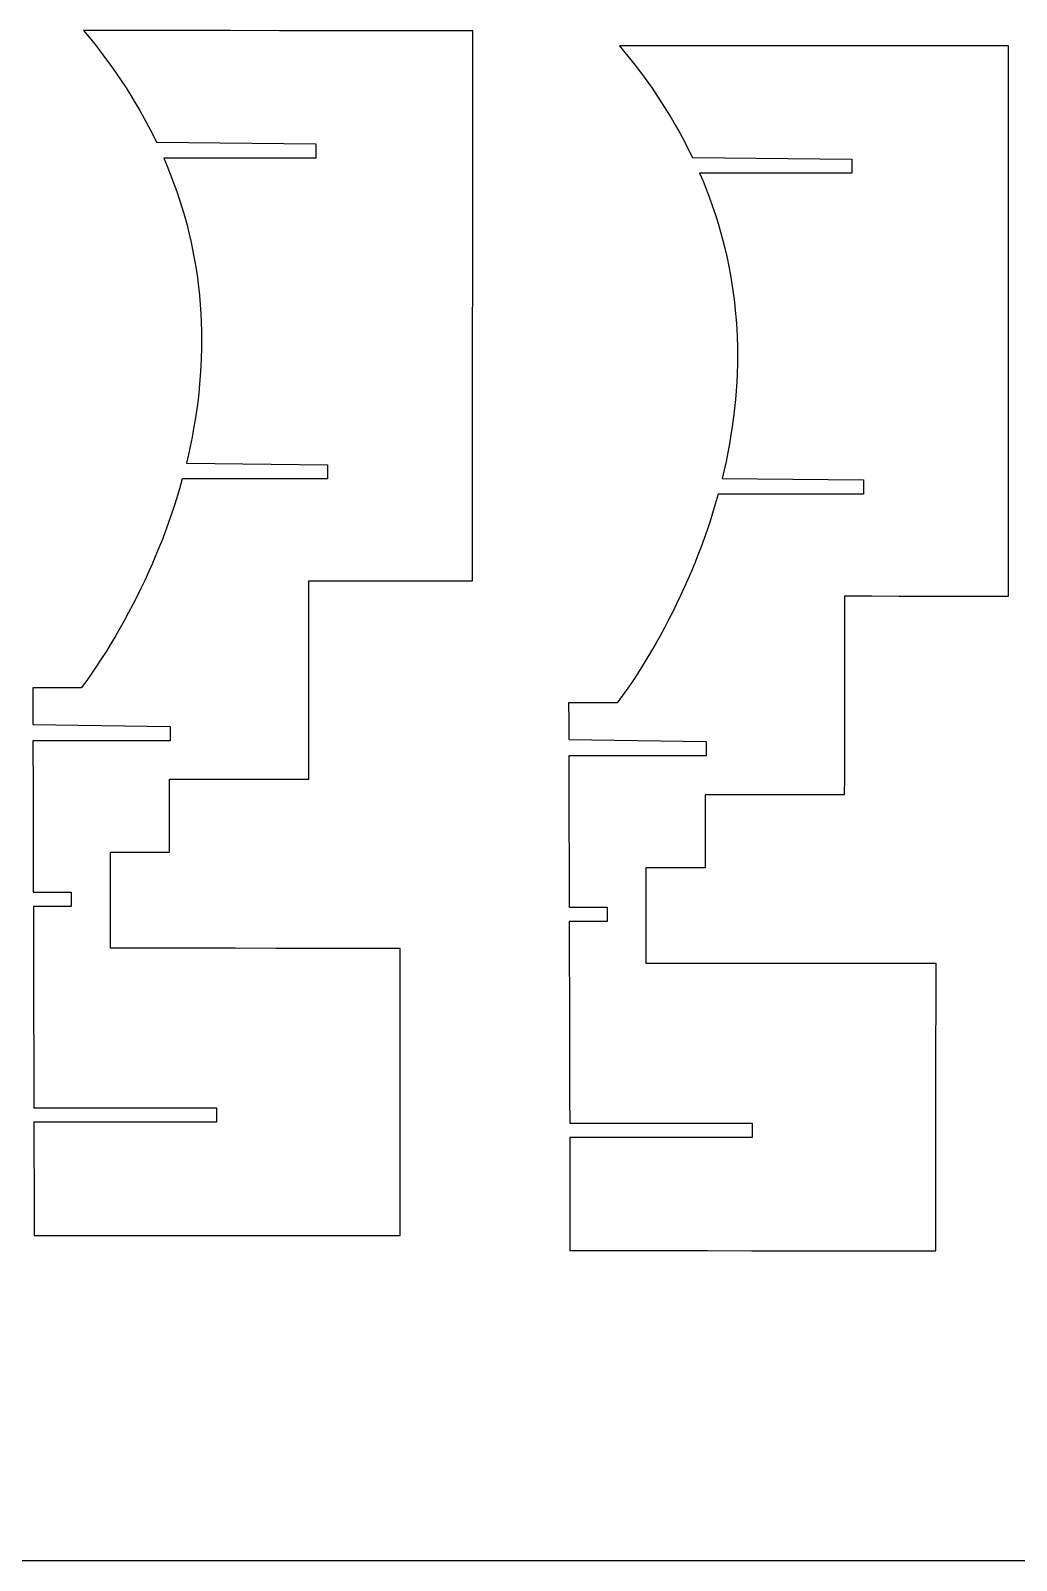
# Model space of a CAD drawing. Extents: x -508 to 692, y -87 to 513.
# Drawn here: x -205.1 to -14, y -87.1 to 209.4 of the extents above; entities that cross this region are included whole.
import ezdxf

# ---------------------------------------------------------------- set-up
doc = ezdxf.new("R2010")
doc.units = 0
doc.layers.add('Capa_1', color=7, linetype='CONTINUOUS')

msp = doc.modelspace()

# ---------------------------------------------------------------- linework, layer by layer
at = {"layer": 'Capa_1', "color": 7}
for p, q in [((-192.430138, 209.374967), (-194.816679, 209.375532)), ((-194.816679, 209.375532), (-193.759404, 208.099887)), ((-193.759404, 208.099887), (-192.600176, 206.658084)), ((-190.043949, 209.373556), (-192.430138, 209.374967)), ((-185.270865, 209.370734), (-190.043949, 209.373556)), ((-175.680954, 209.3665), (-185.270865, 209.370734)), ((-166.346101, 209.3619), (-175.680954, 209.3665)), ((-156.863435, 209.356961), (-166.346101, 209.3619)), ((-147.674279, 209.352022), (-156.863435, 209.356961)), ((-138.486535, 209.348128), (-147.674279, 209.352022)), ((-128.67896, 209.343189), (-138.486535, 209.348128)), ((-124.026879, 209.340367), (-128.67896, 209.343189)), ((-119.374446, 209.338391), (-124.026879, 209.340367)), ((-119.376986, 204.376924), (-119.374446, 209.338391)), ((-192.600176, 206.658084), (-191.603932, 205.379265)), ((-191.603932, 205.379265), (-190.546304, 203.976973)), ((-88.556423, 206.434381), (-90.942964, 206.435792)), ((-90.942964, 206.435792), (-89.885689, 205.160148)), ((-89.885689, 205.160148), (-88.726462, 203.718345)), ((-86.170234, 206.433816), (-88.556423, 206.434381)), ((-81.39715, 206.430994), (-86.170234, 206.433816)), ((-71.807239, 206.426055), (-81.39715, 206.430994)), ((-62.472387, 206.422189), (-71.807239, 206.426055)), ((-52.98972, 206.41725), (-62.472387, 206.422189)), ((-43.800564, 206.412311), (-52.98972, 206.41725)), ((-34.61282, 206.408416), (-43.800564, 206.412311)), ((-24.805245, 206.403478), (-34.61282, 206.408416)), ((-20.153164, 206.400655), (-24.805245, 206.403478)), ((-15.500731, 206.39868), (-20.153164, 206.400655)), ((-15.503215, 201.436508), (-15.500731, 206.39868)), ((-190.546304, 203.976973), (-189.543357, 202.603609)), ((-189.543357, 202.603609), (-188.50866, 201.136759)), ((-119.379526, 199.414399), (-119.376986, 204.376924)), ((-88.726462, 203.718345), (-87.730217, 202.43882)), ((-87.730217, 202.43882), (-86.672589, 201.037234)), ((-188.50866, 201.136759), (-187.547693, 199.725648)), ((-187.547693, 199.725648), (-186.595899, 198.27679)), ((-119.384465, 189.786741), (-119.379526, 199.414399)), ((-86.672589, 201.037234), (-85.669642, 199.66387)), ((-85.669642, 199.66387), (-84.634945, 198.19702)), ((-15.50567, 196.474688), (-15.503215, 201.436508)), ((-186.595899, 198.27679), (-185.675149, 196.820876)), ((-185.675149, 196.820876), (-184.810843, 195.402004)), ((-84.634945, 198.19702), (-83.673978, 196.785909)), ((-83.673978, 196.785909), (-82.722184, 195.33705)), ((-15.510609, 186.846324), (-15.50567, 196.474688)), ((-184.810843, 195.402004), (-183.93419, 193.906226)), ((-183.93419, 193.906226), (-183.066357, 192.362823)), ((-82.722184, 195.33705), (-81.801434, 193.881136)), ((-81.801434, 193.881136), (-80.937128, 192.462264)), ((-183.066357, 192.362823), (-182.232743, 190.813423)), ((-182.232743, 190.813423), (-181.471801, 189.335284)), ((-119.389065, 179.960116), (-119.384465, 189.786741)), ((-80.937128, 192.462264), (-80.060475, 190.966486)), ((-80.060475, 190.966486), (-79.192642, 189.422378)), ((-181.471801, 189.335284), (-180.683696, 187.73332)), ((-180.683696, 187.73332), (-149.780363, 187.402768)), ((-149.780363, 187.402768), (-149.780363, 184.652865)), ((-79.192642, 189.422378), (-78.359028, 187.873331)), ((-78.359028, 187.873331), (-77.598087, 186.395545)), ((-15.515195, 177.020405), (-15.510609, 186.846324)), ((-149.780363, 184.652865), (-179.274349, 184.652865)), ((-179.274349, 184.652865), (-178.617829, 183.10664)), ((-77.598087, 186.395545), (-76.809981, 184.793581)), ((-76.809981, 184.793581), (-45.906648, 184.463028)), ((-45.906648, 184.463028), (-45.906648, 181.713125)), ((-178.617829, 183.10664), (-177.952138, 181.450348)), ((-177.952138, 181.450348), (-177.363704, 179.89989)), ((-45.906648, 181.713125), (-75.400634, 181.713125)), ((-75.400634, 181.713125), (-74.744114, 180.166195)), ((-177.363704, 179.89989), (-176.760101, 178.211143)), ((-176.760101, 178.211143), (-176.215413, 176.58519)), ((-119.394004, 170.145133), (-119.389065, 179.960116)), ((-74.744114, 180.166195), (-74.078423, 178.510256)), ((-74.078423, 178.510256), (-73.489989, 176.96015)), ((-176.215413, 176.58519), (-175.703885, 174.955357)), ((-175.703885, 174.955357), (-175.216699, 173.288129)), ((-73.489989, 176.96015), (-72.886387, 175.271403)), ((-72.886387, 175.271403), (-72.341698, 173.645098)), ((-15.520134, 167.204716), (-15.515195, 177.020405)), ((-175.216699, 173.288129), (-174.769376, 171.633601)), ((-72.341698, 173.645098), (-71.83017, 172.014911)), ((-71.83017, 172.014911), (-71.342984, 170.348389)), ((-174.769376, 171.633601), (-174.334049, 169.888409)), ((-174.334049, 169.888409), (-173.966807, 168.277626)), ((-119.398943, 160.622602), (-119.394004, 170.145133)), ((-71.342984, 170.348389), (-70.895662, 168.693861)), ((-173.966807, 168.277626), (-173.619674, 166.607929)), ((-173.619674, 166.607929), (-173.298646, 164.89237)), ((-70.895662, 168.693861), (-70.460334, 166.94867)), ((-70.460334, 166.94867), (-70.093092, 165.337886)), ((-15.525073, 157.682891), (-15.520134, 167.204716)), ((-173.298646, 164.89237), (-173.018893, 163.216676)), ((-173.018893, 163.216676), (-172.761718, 161.459843)), ((-70.093092, 165.337886), (-69.745959, 163.668189)), ((-69.745959, 163.668189), (-69.424931, 161.952631)), ((-172.761718, 161.459843), (-172.541232, 159.709712)), ((-119.403882, 151.025283), (-119.398943, 160.622602)), ((-69.424931, 161.952631), (-69.145178, 160.276936)), ((-69.145178, 160.276936), (-68.888003, 158.51975)), ((-172.541232, 159.709712), (-172.367313, 158.074587)), ((-172.367313, 158.074587), (-172.209268, 156.249315)), ((-68.888003, 158.51975), (-68.667517, 156.769973)), ((-15.530012, 148.085571), (-15.525073, 157.682891)), ((-172.209268, 156.249315), (-172.096379, 154.554218)), ((-172.096379, 154.554218), (-172.017004, 152.892987)), ((-68.667517, 156.769973), (-68.493598, 155.134848)), ((-68.493598, 155.134848), (-68.335553, 153.30887)), ((-172.017004, 152.892987), (-171.966204, 151.145679)), ((-68.335553, 153.30887), (-68.222664, 151.614478)), ((-68.222664, 151.614478), (-68.143289, 149.953248)), ((-171.966204, 151.145679), (-171.948932, 149.405426)), ((-171.948932, 149.405426), (-171.963749, 147.700804)), ((-119.408454, 141.289674), (-119.403882, 151.025283)), ((-68.143289, 149.953248), (-68.092489, 148.205939)), ((-172.012079, 145.929154), (-172.088632, 144.256282)), ((-171.963749, 147.700804), (-172.012079, 145.929154)), ((-68.092489, 148.205939), (-68.075189, 146.465686)), ((-68.075189, 146.465686), (-68.090006, 144.760359)), ((-15.534598, 138.349963), (-15.530012, 148.085571)), ((-172.20011, 142.50474), (-172.335224, 140.841393)), ((-172.088632, 144.256282), (-172.20011, 142.50474)), ((-68.138336, 142.989414), (-68.214889, 141.316542)), ((-68.090006, 144.760359), (-68.138336, 142.989414)), ((-172.335224, 140.841393), (-172.504204, 139.133948)), ((-119.413393, 131.603455), (-119.408454, 141.289674)), ((-68.326367, 139.565), (-68.461481, 137.901653)), ((-68.214889, 141.316542), (-68.326367, 139.565)), ((-172.708816, 137.382054), (-172.94941, 135.596645)), ((-172.504204, 139.133948), (-172.708816, 137.382054)), ((-68.461481, 137.901653), (-68.630461, 136.194209)), ((-15.539537, 128.663744), (-15.534598, 138.349963)), ((-173.201646, 133.937532), (-173.488102, 132.24314)), ((-172.94941, 135.596645), (-173.201646, 133.937532)), ((-68.835072, 134.441609), (-69.075667, 132.656906)), ((-68.630461, 136.194209), (-68.835072, 134.441609)), ((-173.798193, 130.57309), (-174.160143, 128.789093)), ((-173.488102, 132.24314), (-173.798193, 130.57309)), ((-119.418331, 122.039649), (-119.413393, 131.603455)), ((-69.327903, 130.997792), (-69.614359, 129.3034)), ((-69.075667, 132.656906), (-69.327903, 130.997792)), ((-174.160143, 128.789093), (-174.508688, 127.203709)), ((-69.92445, 127.63335), (-70.2864, 125.849353)), ((-69.614359, 129.3034), (-69.92445, 127.63335)), ((-15.544475, 119.099938), (-15.539537, 128.663744)), ((-174.508688, 127.203709), (-174.902035, 125.53507)), ((-174.902035, 125.53507), (-147.509899, 125.242618)), ((-147.509899, 125.242618), (-147.509899, 122.492715)), ((-70.2864, 125.849353), (-70.634945, 124.26397)), ((-175.691552, 122.492715), (-176.236593, 120.559493)), ((-147.509899, 122.492715), (-175.691552, 122.492715)), ((-119.422565, 112.782761), (-119.418331, 122.039649)), ((-70.634945, 124.26397), (-71.028292, 122.594978)), ((-71.028292, 122.594978), (-43.636156, 122.302878)), ((-43.636156, 122.302878), (-43.636156, 119.552975)), ((-176.767171, 118.798426), (-177.265293, 117.228918)), ((-176.236593, 120.559493), (-176.767171, 118.798426)), ((-71.817809, 119.552975), (-72.36285, 117.619048)), ((-43.636156, 119.552975), (-71.817809, 119.552975)), ((-15.548709, 109.843049), (-15.544475, 119.099938)), ((-177.265293, 117.228918), (-177.835735, 115.517945)), ((-72.893428, 115.857981), (-73.39155, 114.289178)), ((-72.36285, 117.619048), (-72.893428, 115.857981)), ((-178.419582, 113.849659), (-179.005899, 112.246637)), ((-177.835735, 115.517945), (-178.419582, 113.849659)), ((-119.425105, 107.751444), (-119.422565, 112.782761)), ((-73.39155, 114.289178), (-73.961992, 112.5775)), ((-179.621849, 110.632679), (-180.232154, 109.095626)), ((-179.005899, 112.246637), (-179.621849, 110.632679)), ((-74.545839, 110.90992), (-75.132156, 109.306898)), ((-73.961992, 112.5775), (-74.545839, 110.90992)), ((-15.551164, 104.811733), (-15.548709, 109.843049)), ((-180.866802, 107.557868), (-181.556835, 105.94532)), ((-180.232154, 109.095626), (-180.866802, 107.557868)), ((-119.427927, 102.72048), (-119.425105, 107.751444)), ((-75.748106, 107.692234), (-76.358411, 106.155886)), ((-75.132156, 109.306898), (-75.748106, 107.692234)), ((-182.251454, 104.381457), (-182.969004, 102.821473)), ((-181.556835, 105.94532), (-182.251454, 104.381457)), ((-76.993059, 104.617775), (-77.683092, 103.005581)), ((-76.358411, 106.155886), (-76.993059, 104.617775)), ((-15.553986, 99.780769), (-15.551164, 104.811733)), ((-183.73171, 101.219509), (-184.501824, 99.655998)), ((-182.969004, 102.821473), (-183.73171, 101.219509)), ((-151.143637, 99.481486), (-151.141944, 102.736567)), ((-151.141944, 102.736567), (-148.511985, 102.735156)), ((-148.511985, 102.735156), (-145.88238, 102.733744)), ((-145.88238, 102.733744), (-140.622816, 102.731487)), ((-140.622816, 102.731487), (-129.84616, 102.725842)), ((-129.84616, 102.725842), (-124.636691, 102.72302)), ((-124.636691, 102.72302), (-119.427927, 102.72048)), ((-78.377711, 101.441717), (-79.095261, 99.881734)), ((-77.683092, 103.005581), (-78.377711, 101.441717)), ((-185.287107, 98.113301), (-186.102024, 96.563548)), ((-184.501824, 99.655998), (-185.287107, 98.113301)), ((-151.14533, 96.226406), (-151.143637, 99.481486)), ((-79.857967, 98.27977), (-80.628081, 96.716259)), ((-79.095261, 99.881734), (-79.857967, 98.27977)), ((-47.269696, 96.541775), (-47.268003, 99.796855)), ((-47.268003, 99.796855), (-44.638045, 99.795444)), ((-44.638045, 99.795444), (-42.008439, 99.794033)), ((-42.008439, 99.794033), (-36.748875, 99.791775)), ((-36.748875, 99.791775), (-25.97222, 99.786131)), ((-25.97222, 99.786131), (-20.76275, 99.783309)), ((-20.76275, 99.783309), (-15.553986, 99.780769)), ((-186.955746, 94.991923), (-187.721274, 93.624204)), ((-186.102024, 96.563548), (-186.955746, 94.991923)), ((-151.148153, 90.101125), (-151.14533, 96.226406)), ((-81.413364, 95.173561), (-82.228281, 93.623809)), ((-80.628081, 96.716259), (-81.413364, 95.173561)), ((-47.27139, 93.286694), (-47.269696, 96.541775)), ((-188.594752, 92.109729), (-189.480224, 90.622418)), ((-187.721274, 93.624204), (-188.594752, 92.109729)), ((-83.082003, 92.052184), (-83.847531, 90.684464)), ((-82.228281, 93.623809), (-83.082003, 92.052184)), ((-47.274212, 87.161414), (-47.27139, 93.286694)), ((-190.408029, 89.111823), (-191.337952, 87.647795)), ((-189.480224, 90.622418), (-190.408029, 89.111823)), ((-151.15168, 83.386706), (-151.148153, 90.101125)), ((-84.721009, 89.169989), (-85.606481, 87.682678)), ((-83.847531, 90.684464), (-84.721009, 89.169989)), ((-192.298918, 86.183062), (-193.202382, 84.853795)), ((-191.337952, 87.647795), (-192.298918, 86.183062)), ((-86.534286, 86.172084), (-87.464209, 84.70735)), ((-85.606481, 87.682678), (-86.534286, 86.172084)), ((-47.27774, 80.446994), (-47.274212, 87.161414)), ((-194.208857, 83.429632), (-195.270013, 82.00829)), ((-193.202382, 84.853795), (-194.208857, 83.429632)), ((-151.154503, 77.031061), (-151.15168, 83.386706)), ((-88.425175, 83.243323), (-89.328639, 81.914056)), ((-87.464209, 84.70735), (-88.425175, 83.243323)), ((-203.125668, 82.012241), (-204.669777, 82.012805)), ((-204.669777, 82.012805), (-204.666588, 80.874744)), ((-204.666588, 80.874744), (-204.663765, 79.737036)), ((-201.58156, 82.011394), (-203.125668, 82.012241)), ((-198.387863, 82.009701), (-201.58156, 82.011394)), ((-196.829291, 82.009137), (-198.387863, 82.009701)), ((-195.270013, 82.00829), (-196.829291, 82.009137)), ((-90.335114, 80.489892), (-91.39627, 79.06855)), ((-89.328639, 81.914056), (-90.335114, 80.489892)), ((-47.280562, 74.09135), (-47.27774, 80.446994)), ((-204.663765, 79.737036), (-204.658121, 77.393886)), ((-204.658121, 77.393886), (-204.651771, 74.897278)), ((-99.251925, 79.071655), (-100.796034, 79.073066)), ((-100.796034, 79.073066), (-100.792844, 77.935005)), ((-100.792844, 77.935005), (-100.790022, 76.797296)), ((-97.707817, 79.07109), (-99.251925, 79.071655)), ((-94.51412, 79.069961), (-97.707817, 79.07109)), ((-92.955547, 79.069397), (-94.51412, 79.069961)), ((-91.39627, 79.06855), (-92.955547, 79.069397)), ((-204.651771, 74.897278), (-178.02869, 74.499344)), ((-178.02869, 74.499344), (-178.02869, 71.749442)), ((-151.157692, 70.474333), (-151.154503, 77.031061)), ((-100.790022, 76.797296), (-100.784378, 74.454146)), ((-100.784378, 74.454146), (-100.778028, 71.957538)), ((-178.02869, 71.749442), (-204.643657, 71.749442)), ((-204.643657, 71.749442), (-204.640129, 70.286472)), ((-100.778028, 71.957538), (-74.154947, 71.559605)), ((-74.154947, 71.559605), (-74.154947, 68.808996)), ((-47.283723, 67.534622), (-47.280562, 74.09135)), ((-204.640129, 70.286472), (-204.634485, 67.932033)), ((-151.159385, 67.373769), (-151.157692, 70.474333)), ((-74.154947, 68.808996), (-100.769914, 68.808996)), ((-100.769914, 68.808996), (-100.766386, 67.346027)), ((-204.634485, 67.932033), (-204.628473, 65.614283)), ((-204.628473, 65.614283), (-204.622462, 63.189642)), ((-151.161078, 64.273206), (-151.159385, 67.373769)), ((-100.766386, 67.346027), (-100.760742, 64.991588)), ((-47.285416, 64.434058), (-47.283723, 67.534622)), ((-204.622462, 63.189642), (-204.616451, 60.810508)), ((-178.154787, 60.722356), (-178.152812, 64.28647)), ((-178.152812, 64.28647), (-174.733689, 64.285059)), ((-174.733689, 64.285059), (-171.31492, 64.28393)), ((-171.31492, 64.28393), (-164.739848, 64.280402)), ((-164.739848, 64.280402), (-158.007084, 64.276874)), ((-158.007084, 64.276874), (-154.584081, 64.275463)), ((-154.584081, 64.275463), (-151.161078, 64.273206)), ((-100.760742, 64.991588), (-100.75473, 62.674544)), ((-100.75473, 62.674544), (-100.748719, 60.249902)), ((-47.287109, 61.333494), (-47.285416, 64.434058)), ((-204.616451, 60.810508), (-204.610439, 58.456069)), ((-178.155916, 57.157889), (-178.154787, 60.722356)), ((-100.748719, 60.249902), (-100.742708, 57.870769)), ((-74.281101, 57.782504), (-74.278843, 61.346618)), ((-74.278843, 61.346618), (-70.859721, 61.345206)), ((-70.859721, 61.345206), (-67.440951, 61.343513)), ((-67.440951, 61.343513), (-60.865879, 61.340691)), ((-60.865879, 61.340691), (-54.133115, 61.337163)), ((-54.133115, 61.337163), (-50.710112, 61.334905)), ((-50.710112, 61.334905), (-47.287109, 61.333494)), ((-204.610439, 58.456069), (-204.604795, 56.156664)), ((-178.157892, 53.637167), (-178.155916, 57.157889)), ((-100.742708, 57.870769), (-100.736696, 55.51633)), ((-74.282229, 54.218037), (-74.281101, 57.782504)), ((-204.604795, 56.156664), (-204.598784, 53.607492)), ((-204.598784, 53.607492), (-204.593139, 51.45978)), ((-178.159303, 50.116092), (-178.157892, 53.637167)), ((-100.736696, 55.51633), (-100.731052, 53.216924)), ((-74.284205, 50.697315), (-74.282229, 54.218037)), ((-204.593139, 51.45978), (-204.586789, 48.910961)), ((-100.731052, 53.216924), (-100.725041, 50.667752)), ((-100.725041, 50.667752), (-100.719396, 48.520041)), ((-74.285616, 47.17624), (-74.284205, 50.697315)), ((-204.586789, 48.910961), (-204.580806, 46.592505)), ((-189.633471, 45.402628), (-189.632342, 47.762712)), ((-189.632342, 47.762712), (-189.630931, 50.121737)), ((-189.630931, 50.121737), (-186.780839, 50.120326)), ((-186.780839, 50.120326), (-183.930747, 50.118914)), ((-183.930747, 50.118914), (-181.045025, 50.117503)), ((-181.045025, 50.117503), (-178.159303, 50.116092)), ((-100.719396, 48.520041), (-100.713046, 45.970516)), ((-204.580806, 46.592505), (-204.575162, 44.327672)), ((-189.635728, 40.762895), (-189.633471, 45.402628)), ((-100.713046, 45.970516), (-100.707035, 43.652766)), ((-85.759784, 42.462776), (-85.758655, 44.822506)), ((-85.758655, 44.822506), (-85.757244, 47.181884)), ((-85.757244, 47.181884), (-82.907152, 47.180473)), ((-82.907152, 47.180473), (-80.057061, 47.179062)), ((-80.057061, 47.179062), (-77.171338, 47.177651)), ((-77.171338, 47.177651), (-74.285616, 47.17624)), ((-204.575162, 44.327672), (-204.570223, 42.390922)), ((-204.570223, 42.390922), (-197.228212, 42.390922)), ((-197.228212, 42.390922), (-197.228212, 39.641019)), ((-100.707035, 43.652766), (-100.70139, 41.387227)), ((-85.761759, 37.822337), (-85.759784, 42.462776)), ((-197.228212, 39.641019), (-204.56352, 39.641019)), ((-204.56352, 39.641019), (-204.55717, 37.176514)), ((-189.637704, 36.231112), (-189.635728, 40.762895)), ((-100.70139, 41.387227), (-100.696451, 39.451183)), ((-100.696451, 39.451183), (-93.35444, 39.451183)), ((-93.35444, 39.451183), (-93.35444, 36.70128)), ((-204.55717, 37.176514), (-204.551864, 34.877814)), ((-189.639115, 33.873851), (-189.637704, 36.231112)), ((-93.35444, 36.70128), (-100.689749, 36.70128)), ((-100.689749, 36.70128), (-100.683399, 34.236069)), ((-85.764017, 33.290554), (-85.761759, 37.822337)), ((-204.551864, 34.877814), (-204.545853, 32.575233)), ((-189.640244, 31.517648), (-189.639115, 33.873851)), ((-100.683399, 34.236069), (-100.678093, 31.938074)), ((-85.765428, 30.933998), (-85.764017, 33.290554)), ((-204.545853, 32.575233), (-204.539842, 30.140008)), ((-204.539842, 30.140008), (-204.53383, 27.720305)), ((-187.575083, 31.517083), (-189.640244, 31.517648)), ((-185.509216, 31.515672), (-187.575083, 31.517083)), ((-181.378541, 31.513414), (-185.509216, 31.515672)), ((-173.718324, 31.509887), (-181.378541, 31.513414)), ((-165.411466, 31.50602), (-173.718324, 31.509887)), ((-157.475377, 31.501787), (-165.411466, 31.50602)), ((-149.350905, 31.497554), (-157.475377, 31.501787)), ((-141.173516, 31.494026), (-149.350905, 31.497554)), ((-137.310247, 31.49205), (-141.173516, 31.494026)), ((-133.446977, 31.490357), (-137.310247, 31.49205)), ((-133.448106, 29.298549), (-133.446977, 31.490357)), ((-100.678093, 31.938074), (-100.672082, 29.635494)), ((-85.766557, 28.577795), (-85.765428, 30.933998)), ((-204.53383, 27.720305), (-204.528186, 25.5098)), ((-133.450928, 23.498882), (-133.448106, 29.298549)), ((-100.672082, 29.635494), (-100.66607, 27.200269)), ((-100.66607, 27.200269), (-100.660087, 24.780566)), ((-83.701396, 28.577231), (-85.766557, 28.577795)), ((-81.635529, 28.57582), (-83.701396, 28.577231)), ((-77.504854, 28.573562), (-81.635529, 28.57582)), ((-69.844638, 28.570034), (-77.504854, 28.573562)), ((-61.537779, 28.565801), (-69.844638, 28.570034)), ((-53.601691, 28.561934), (-61.537779, 28.565801)), ((-45.477218, 28.557701), (-53.601691, 28.561934)), ((-37.299829, 28.553468), (-45.477218, 28.557701)), ((-33.43656, 28.552057), (-37.299829, 28.553468)), ((-29.573291, 28.550363), (-33.43656, 28.552057)), ((-29.574419, 26.358555), (-29.573291, 28.550363)), ((-204.528186, 25.5098), (-204.522174, 23.147953)), ((-100.660087, 24.780566), (-100.654443, 22.57006)), ((-29.577242, 20.558888), (-29.574419, 26.358555)), ((-204.522174, 23.147953), (-204.515824, 20.702497)), ((-133.454795, 15.477421), (-133.450928, 23.498882)), ((-100.654443, 22.57006), (-100.648431, 20.208213)), ((-204.515824, 20.702497), (-204.51018, 18.252455)), ((-204.51018, 18.252455), (-204.504536, 16.040186)), ((-100.648431, 20.208213), (-100.642081, 17.762758)), ((-29.581136, 12.537441), (-29.577242, 20.558888)), ((-204.504536, 16.040186), (-204.498186, 13.555586)), ((-133.458323, 7.452418), (-133.454795, 15.477421)), ((-100.642081, 17.762758), (-100.636437, 15.312716)), ((-100.636437, 15.312716), (-100.630792, 13.100446)), ((-204.498186, 13.555586), (-204.492541, 11.319681)), ((-100.630792, 13.100446), (-100.624442, 10.615818)), ((-29.584664, 4.512424), (-29.581136, 12.537441)), ((-204.492541, 11.319681), (-204.48653, 8.89082)), ((-100.624442, 10.615818), (-100.618798, 8.379207)), ((-204.48653, 8.89082), (-204.480885, 6.510981)), ((-204.480885, 6.510981), (-204.474902, 4.241914)), ((-133.462217, -0.457566), (-133.458323, 7.452418)), ((-100.618798, 8.379207), (-100.612787, 5.951052)), ((-100.612787, 5.951052), (-100.607142, 3.570508)), ((-204.474902, 4.241914), (-204.468891, 1.854625)), ((-100.607142, 3.570508), (-100.601131, 1.302146)), ((-29.588531, -3.398265), (-29.584664, 4.512424)), ((-204.468891, 1.854625), (-204.465702, 0.55993)), ((-204.465702, 0.55993), (-169.088793, 0.55993)), ((-169.088793, 0.55993), (-169.088793, -2.189987)), ((-100.601131, 1.302146), (-100.59512, -1.085115)), ((-169.088793, -2.189987), (-204.458646, -2.189987)), ((-204.458646, -2.189987), (-204.457235, -2.906464)), ((-204.457235, -2.906464), (-204.451591, -5.176942)), ((-133.465745, -8.493476), (-133.462217, -0.457566)), ((-100.59512, -1.085115), (-100.59193, -2.379809)), ((-100.59193, -2.379809), (-65.215022, -2.379809)), ((-65.215022, -2.379809), (-65.215022, -5.129698)), ((-204.451591, -5.176942), (-204.445241, -7.672492)), ((-65.215022, -5.129698), (-100.584875, -5.129698)), ((-100.584875, -5.129698), (-100.583464, -5.846204)), ((-100.583464, -5.846204), (-100.577819, -8.116682)), ((-29.592058, -11.43347), (-29.588531, -3.398265)), ((-204.445241, -7.672492), (-204.439229, -9.947542)), ((-133.467721, -12.691871), (-133.465745, -8.493476)), ((-100.577819, -8.116682), (-100.571469, -10.612232)), ((-204.439229, -9.947542), (-204.433218, -12.37502)), ((-100.571469, -10.612232), (-100.565458, -12.887281)), ((-29.594316, -15.631864), (-29.592058, -11.43347)), ((-204.433218, -12.37502), (-204.427574, -14.592214)), ((-204.427574, -14.592214), (-204.421929, -17.012975)), ((-133.469132, -15.458015), (-133.468849, -14.577482)), ((-133.468849, -14.577482), (-133.467721, -12.691871)), ((-100.565458, -12.887281), (-100.559447, -15.315465)), ((-204.421929, -17.012975), (-204.415918, -19.348025)), ((-133.471954, -21.761449), (-133.469414, -16.294804)), ((-133.469414, -16.294804), (-133.469132, -15.458015)), ((-100.559447, -15.315465), (-100.553802, -17.531954)), ((-100.553802, -17.531954), (-100.548158, -19.952715)), ((-29.595727, -18.398009), (-29.595445, -17.517476)), ((-29.595445, -17.517476), (-29.594316, -15.631864)), ((-204.415918, -19.348025), (-204.409906, -21.694703)), ((-100.548158, -19.952715), (-100.542146, -22.287765)), ((-29.598549, -24.701442), (-29.596009, -19.234798)), ((-29.596009, -19.234798), (-29.595727, -18.398009)), ((-204.409906, -21.694703), (-204.407366, -22.914947)), ((-204.407366, -22.914947), (-204.407649, -24.13522)), ((-133.472801, -24.16951), (-133.472236, -22.926321)), ((-133.472236, -22.305065), (-133.471954, -21.761449)), ((-133.472236, -22.926321), (-133.472236, -22.305065)), ((-100.542146, -22.287765), (-100.536135, -24.634443)), ((-204.407649, -24.13522), (-203.314038, -24.13522)), ((-203.314038, -24.13522), (-202.220426, -24.13522)), ((-202.220426, -24.13522), (-200.033557, -24.138042)), ((-200.033557, -24.138042), (-195.659465, -24.140864)), ((-195.659465, -24.140864), (-186.437854, -24.145662)), ((-186.437854, -24.145662), (-177.799032, -24.149613)), ((-177.799032, -24.149613), (-169.158799, -24.153846)), ((-169.158799, -24.153846), (-160.242693, -24.15808)), ((-160.242693, -24.15808), (-151.465582, -24.162595)), ((-151.465582, -24.162595), (-142.448935, -24.166829)), ((-142.448935, -24.166829), (-137.960896, -24.169651)), ((-137.960839, -24.166688), (-133.472801, -24.16951)), ((-100.536135, -24.634443), (-100.533595, -25.854687)), ((-100.533595, -25.854687), (-100.533877, -27.074959)), ((-29.599396, -27.109503), (-29.598832, -25.866314)), ((-29.598832, -25.245059), (-29.598549, -24.701442)), ((-29.598832, -25.866314), (-29.598832, -25.245059)), ((-100.533877, -27.074959), (-99.440266, -27.074959)), ((-99.440266, -27.074959), (-98.346655, -27.074959)), ((-98.346655, -27.074959), (-96.159786, -27.077782)), ((-96.159786, -27.077782), (-91.785694, -27.080604)), ((-91.785694, -27.080604), (-82.564083, -27.085402)), ((-82.564083, -27.085402), (-73.925261, -27.089353)), ((-73.925261, -27.089353), (-65.285027, -27.093586)), ((-65.285027, -27.093586), (-56.368922, -27.098666)), ((-56.368922, -27.098666), (-47.591811, -27.102617)), ((-47.591811, -27.102617), (-38.575163, -27.10685)), ((-38.575163, -27.10685), (-34.087125, -27.109673)), ((-34.087435, -27.106681), (-29.599396, -27.109503)), ((-508.076059, -87.12372), (691.923658, -87.12372))]:
    msp.add_line(p, q, dxfattribs=at)

doc.saveas('drawing.dxf')
